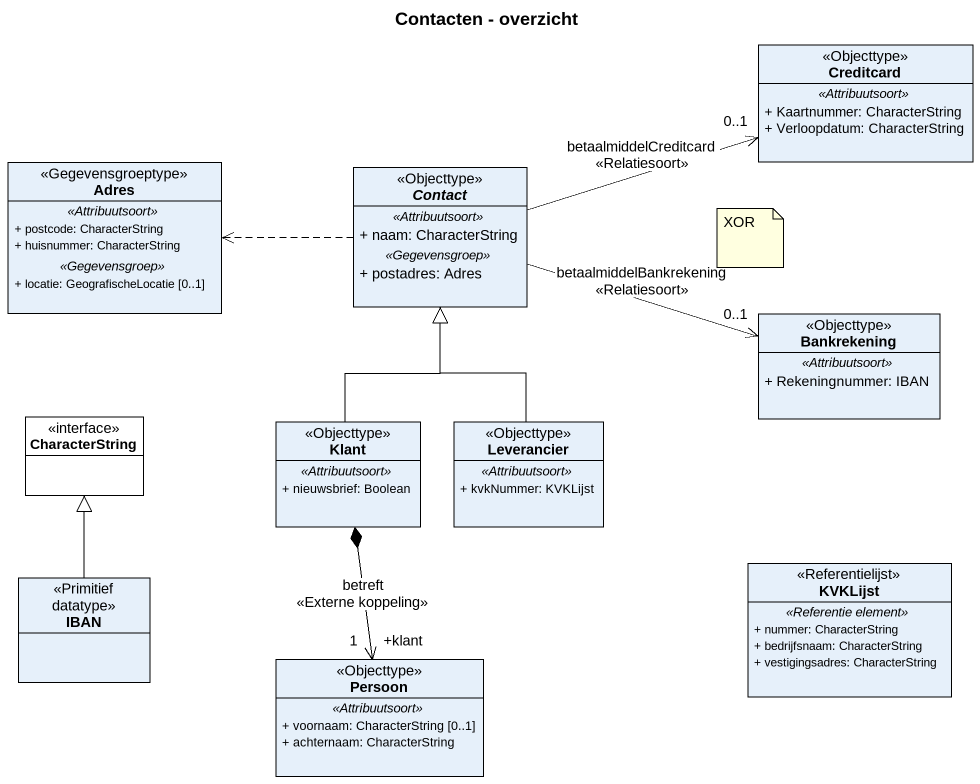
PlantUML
@startuml
title Contacten - overzicht
hide circle
hide empty members
skinparam classAttributeIconSize 0
class Creditcard <<Objecttype>> {
  .. <<Attribuutsoort>> ..
  + Kaartnummer: CharacterString
  + Verloopdatum: CharacterString
}
class Adres <<Gegevensgroeptype>> {
  .. <<Attribuutsoort>> ..
  + postcode: CharacterString
  + huisnummer: CharacterString
  .. <<Gegevensgroep>> ..
  + locatie: GeografischeLocatie [0..1]
}
abstract class Contact <<Objecttype>> {
  .. <<Attribuutsoort>> ..
  + naam: CharacterString
  .. <<Gegevensgroep>> ..
  + postadres: Adres
}
class Bankrekening <<Objecttype>> {
  .. <<Attribuutsoort>> ..
  + Rekeningnummer: IBAN
}
class CharacterString <<interface>> #FFFFFF
class Klant <<Objecttype>> {
  .. <<Attribuutsoort>> ..
  + nieuwsbrief: Boolean
}
class Leverancier <<Objecttype>> {
  .. <<Attribuutsoort>> ..
  + kvkNummer: KVKLijst
}
class IBAN <<Primitief datatype>>
class KVKLijst <<Referentielijst>> {
  .. <<Referentie element>> ..
  + nummer: CharacterString
  + bedrijfsnaam: CharacterString
  + vestigingsadres: CharacterString
}
class Persoon <<Objecttype>> {
  .. <<Attribuutsoort>> ..
  + voornaam: CharacterString [0..1]
  + achternaam: CharacterString
}
Contact -right-> "0..1" Creditcard : betaalmiddelCreditcard\n<<Relatiesoort>>
Contact .left.> Adres
Contact -right-> "0..1" Bankrekening : betaalmiddelBankrekening\n<<Relatiesoort>>
Klant -up-|> Contact
Klant *--> "+klant\n1" Persoon : betreft\n<<Externe koppeling>>
Leverancier -up-|> Contact
IBAN -up-|> CharacterString
note as N1
  XOR
end note
@enduml
